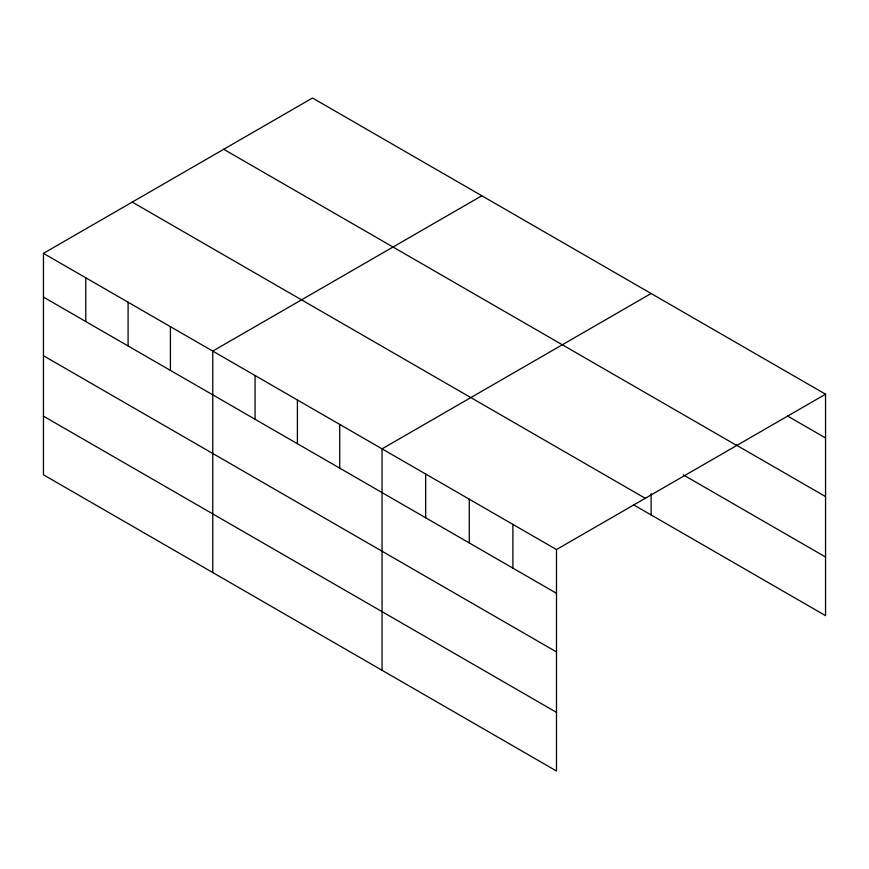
<?xml version="1.0" encoding="UTF-8"?>
<svg xmlns="http://www.w3.org/2000/svg" width="869" height="869" viewBox="0 0 869 869"><rect width="100%" height="100%" fill="white"/><g stroke="black" fill="none" stroke-linecap="round" stroke-linejoin="round"><path stroke-width="1.3" d="M556.486 651.935L556.486 549.556L43.45 253.357L43.45 474.789L556.486 770.988L556.486 651.935L43.45 355.736M43.45 253.357L312.514 98.012L825.55 394.211L825.55 615.643L633.479 504.748M481.817 195.764L212.753 351.098L212.753 572.53M651.12 293.505L382.056 448.849L382.056 670.281M556.486 549.556L825.55 394.211M787.683 416.088L825.55 437.954M736.043 444.917L825.55 496.59M223.724 149.283L736.76 445.482M683.251 474.854L825.55 557.007M132.24 202.097L645.276 498.295M43.45 297.1L556.486 593.299M43.45 416.153L556.486 712.352M651.12 493.614L651.12 514.937M512.884 524.376L512.884 568.12M469.271 499.208L469.271 542.94M425.658 474.029L425.658 517.761M339.725 424.409L339.725 468.152M297.404 399.979L297.404 443.711M255.073 375.538L255.073 419.282M170.422 326.668L170.422 370.411M128.101 302.227L128.101 345.971M85.77 277.798L85.77 321.53"/></g></svg>
